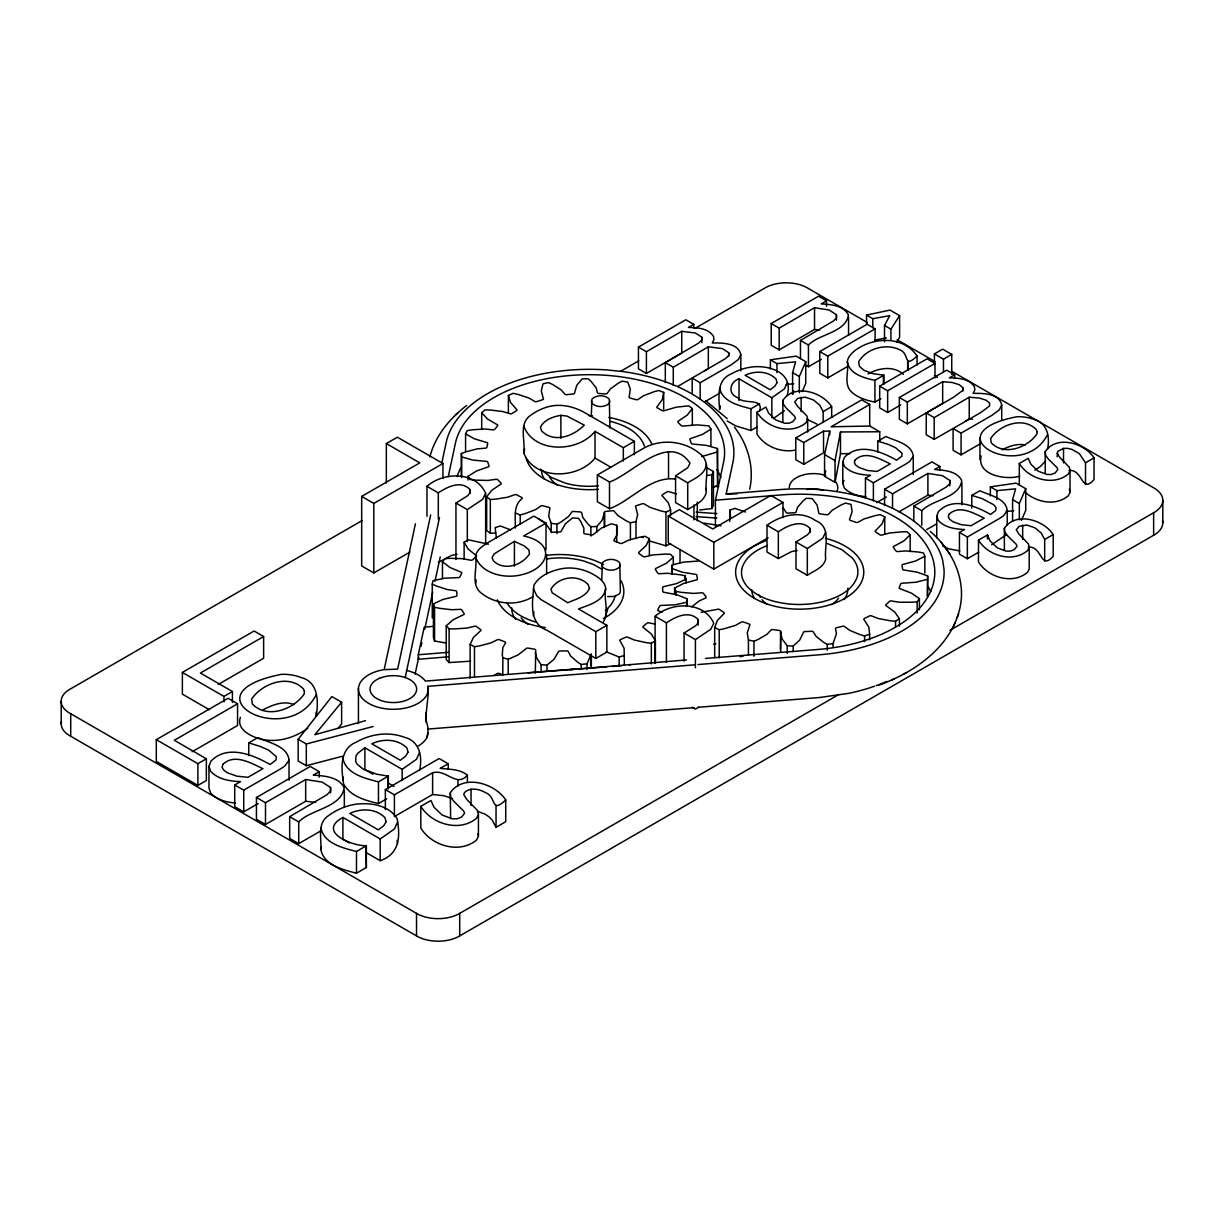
<?xml version="1.0" encoding="UTF-8"?>
<svg xmlns="http://www.w3.org/2000/svg" width="1224" height="1224" viewBox="0 0 1224 1224"><rect width="100%" height="100%" fill="white"/><g stroke="black" fill="none" stroke-linecap="round" stroke-linejoin="round"><path stroke-width="1.5" d="M573.765 669.1L570.032 669.635L686.48 659.935M681.753 331.306L681.753 353.032L646.41 373.442L638.438 368.852L638.438 347.111L646.41 351.716L681.753 331.306L695.37 333.02L701.857 337.227L701.765 340.073L698.476 343.194L665.321 362.625L665.321 382.546M665.321 362.625L673.277 367.231L708.329 346.805L722.359 348.58L728.724 352.742L728.632 355.587L725.358 358.709L678.203 386.126M942.664 381.704L942.664 403.43L907.321 423.841L899.349 419.251L899.349 397.509L907.321 402.115L942.664 381.704L952.287 382.515L959.325 384.719L962.768 387.625L962.676 390.471L953.603 397.219L926.231 413.024L926.231 434.765L934.187 439.355L980.485 412.733L989.543 405.986L989.635 403.14L986.207 400.233L979.414 398.06L969.24 397.203L934.187 417.629L926.231 413.024M624.362 664.785L624.118 648.276L620.14 640.994A1.836 1.056 0 0 1 620.583 639.525L625.586 637.276A1.836 1.056 0 0 1 628.157 637.383L634.414 640.06L646.18 642.631L651.336 643.258L655.391 640.749L651.336 634.017L643.656 627.805A1.836 1.056 0 0 1 643.288 626.321L646.853 623.291A1.836 1.056 0 0 1 649.363 622.939L655.452 624.194M535.316 673.277L535.699 650.434A1.836 1.056 0 0 0 534.337 649.164L528.232 648.139A1.836 1.056 0 0 0 525.907 648.797L518.058 654.947L508.205 659.246L502.819 657.793L502.268 654.764L502.865 647.511L505.344 643.258A1.836 1.056 0 0 0 504.732 641.804L499.469 639.754A1.836 1.056 0 0 0 496.913 639.968L490.992 642.875L479.563 645.905L474.484 646.731L470.138 644.39L473.382 637.505L480.313 631.018A1.836 1.056 0 0 0 480.512 629.519L476.61 626.627A1.836 1.056 0 0 0 474.055 626.382L466.864 628.096L454.379 628.922L449.101 628.815L446.224 625.816L453.002 619.849L463.07 614.907A1.836 1.056 0 0 0 464.049 613.53L461.876 610.087A1.836 1.056 0 0 0 459.597 609.384L451.84 609.736L439.508 608.297L434.566 607.257L433.434 603.876L443.057 599.423L455.282 596.516A1.836 1.056 0 0 0 456.95 595.369L456.736 591.712A1.836 1.056 0 0 0 454.93 590.641L447.372 589.586L436.417 586.021L432.271 584.139L432.99 580.742L444.542 578.218L457.73 577.621A1.836 1.056 0 0 0 459.918 576.841L461.678 573.322A1.836 1.056 0 0 0 460.545 571.975L449.912 567.446L442.461 561.755L444.97 558.649L450.218 558.328L462.779 558.679L470.154 560.102A1.836 1.056 0 0 0 472.663 559.75L476.213 556.706A1.836 1.056 0 0 0 475.845 555.237L468.18 549.025L464.126 542.293L468.18 539.784L488.468 544.175M676.382 493.899L669.482 491.818A1.836 1.056 0 0 0 666.912 491.941L662.582 494.618A1.836 1.056 0 0 0 662.536 496.118L668.442 502.942L670.614 509.964L665.933 512.076L661.006 510.974L650.082 507.379L644.635 504.181A1.836 1.056 0 0 0 642.126 503.829L636.557 505.604A1.836 1.056 0 0 0 635.73 507.027L637.689 514.57L635.99 521.638L630.406 522.801L626.306 520.889L617.845 515.518L614.387 511.494A1.836 1.056 0 0 0 612.168 510.714L605.941 511.418A1.836 1.056 0 0 0 604.396 512.611L602.208 520.139L596.822 526.549L596.822 532.18M515.319 528.018C515.641 518.548 512.978 505.665 521.745 498.887A1.836 1.056 0 0 0 521.531 497.388L516.895 494.894A1.836 1.056 0 0 0 514.294 494.863L507.669 497.219L495.552 499.163L490.319 499.53L486.662 496.822L491.727 490.319L500.341 484.536A1.836 1.056 0 0 0 500.937 483.082L497.862 479.869A1.836 1.056 0 0 0 495.414 479.395L487.841 480.435L475.279 480.129L470.108 479.548L468.073 476.32L476.381 471.041L487.657 467.063A1.836 1.056 0 0 0 489.003 465.793L487.795 462.198A1.836 1.056 0 0 0 485.729 461.295L472.693 460.04L461.586 456.934L461.387 453.492L465.808 451.84L477.268 448.856L484.964 448.198A1.836 1.056 0 0 0 486.923 447.219L487.703 443.578A1.836 1.056 0 0 0 486.203 442.369L474.484 438.835L465.579 433.893L467.216 430.603L472.311 429.808L484.811 429.012L492.492 429.762A1.836 1.056 0 0 0 494.878 429.18L497.556 425.86A1.836 1.056 0 0 0 496.791 424.437L487.534 418.991L481.705 412.718L485.041 409.872L490.304 410.025L502.62 411.493L509.505 413.574A1.836 1.056 0 0 0 512.091 413.452L516.421 410.774A1.836 1.056 0 0 0 516.467 409.29L510.561 402.451L508.388 395.444L513.07 393.332L517.997 394.419L528.921 398.014L534.368 401.227A1.836 1.056 0 0 0 536.877 401.564L542.431 399.789A1.836 1.056 0 0 0 543.272 398.381L541.314 390.823L543.012 383.77L548.597 382.592L552.697 384.52L561.158 389.875L564.616 393.899A1.836 1.056 0 0 0 566.834 394.679L573.062 393.99A1.836 1.056 0 0 0 574.607 392.782L576.795 385.254L582.18 378.843L588.117 378.736L590.993 381.276L596.164 387.901L597.312 392.338A1.836 1.056 0 0 0 598.995 393.47L605.299 393.929A1.836 1.056 0 0 0 607.41 393.057L610.394 388.911L618.197 383.234L622.067 381.154L627.774 382.102L630.299 389.079L629.228 396.683A1.836 1.056 0 0 0 630.222 398.06L635.975 399.621A1.836 1.056 0 0 0 638.454 399.177L643.503 395.765L653.983 391.741L658.757 390.471L663.683 392.384L663.683 409.26M663.683 392.384L662.352 399.468L657.257 406.521A1.836 1.056 0 0 0 657.472 408.005L662.107 410.514A1.836 1.056 0 0 0 664.693 410.53L676.535 407.118L688.684 405.863L692.34 408.571L692.34 425.447M418.241 746.013A34.945 20.181 0 0 0 427.161 736.94L428.247 728.816L425.692 718.06L428.247 693.962L427.91 686.327L694.161 664.861M671.747 574.025L672.19 564.983L683.512 562.137L696.624 561.173A1.836 1.056 0 0 0 698.751 560.332M927.226 596.241L927.67 575.953L917.204 572.159L904.475 570.109A1.836 1.056 0 0 1 902.593 569.083L902.057 565.427A1.836 1.056 0 0 1 903.633 564.249L915.598 560.99L924.839 556.262L923.431 552.942L918.398 552.024L905.959 550.938L898.248 551.504A1.836 1.056 0 0 1 895.891 550.877L893.444 547.495A1.836 1.056 0 0 1 894.3 546.088L903.939 540.87L910.197 534.72L907.076 531.797L901.797 531.843L889.389 533.021L882.351 534.949A1.836 1.056 0 0 1 879.796 534.766L875.65 531.981A1.836 1.056 0 0 1 875.711 530.497L882.091 523.811L884.738 516.849L880.209 514.631L875.206 515.61L864.052 518.945L858.376 522.021A1.836 1.056 0 0 1 855.851 522.311L850.42 520.399A1.836 1.056 0 0 1 849.686 518.976L852.164 511.479L850.971 504.38L845.463 503.079L841.24 504.9L832.412 510.071L828.663 514.004A1.836 1.056 0 0 1 826.399 514.738L820.218 513.896A1.836 1.056 0 0 1 818.764 512.657L817.112 505.084L812.17 498.551L806.249 498.306L803.189 500.784L797.558 507.272L796.12 511.693A1.836 1.056 0 0 1 794.345 512.779L788.026 513.086A1.836 1.056 0 0 1 785.976 512.183L783.284 507.96M749.7 489.172C754.489 467.446 747.986 444.48 734.415 427.161M430.664 514.922L397.632 669.115L384.03 669.666A34.945 20.181 0 0 0 368.837 703.494A34.945 20.181 0 0 0 427.161 694.176L428.247 689.831M605.696 588.713C603.784 601.336 588.56 604.962 578.524 608.971L606.844 625.326L606.844 652.086L595.813 658.451L546.929 630.238C528.079 623.108 532.639 601.045 533.909 585.225C539.646 575.142 551.749 570.614 562.596 568.533C575.51 566.513 588.821 570.445 599.194 578.218C602.438 580.895 605.513 584.292 605.696 588.713C603.524 599.5 609.521 612.398 603.218 622.236M533.343 615.534L533.909 611.985M607.793 608.909L605.176 617.447M706.386 464.156C705.667 474.009 694.987 478.247 687.704 482.807L675.572 475.815L675.572 502.574L687.704 509.582C694.987 505.007 705.667 500.769 706.386 490.916C704.489 478.661 711.848 461.524 699.21 453.125C682.808 440.074 659.002 438.422 641.208 449.652L597.358 474.973L597.358 501.733L609.491 508.74C631.508 500.601 650.296 475.922 675.51 479.058M427.895 692.111L427.91 686.327M823.538 431.123L823.538 452.849L803.755 464.279L795.784 459.688L795.784 437.963L803.755 442.553L823.538 431.123L829.734 431.169L824.563 454.578L824.563 476.304L835.028 482.348L835.028 460.622L840.49 431.965L879.75 431.766L879.75 440.824M835.028 482.348L840.49 453.691L840.49 431.965M533.113 596.578C517.385 606.308 496.271 604.763 481.751 593.456C469.939 585.103 477.834 568.502 475.539 556.782C476.136 549.744 483.021 545.827 488.345 542.385L533.863 516.1L545.996 523.107L545.996 549.867M475.539 583.542L476.258 580.069M384.26 669.222L415.426 523.75M441.818 462.901L446.194 442.461A144.401 83.37 0 0 1 607.226 369.954L622.113 371.484A144.401 83.37 0 0 1 732.809 462.932L726.169 493.93L737.123 493.838M405.205 677.545L439.493 517.538M448.259 476.672L455.435 443.119A135.084 77.984 0 0 1 606.079 375.294A135.084 77.984 0 0 1 723.568 462.274L715.428 500.218L715.428 526.244M448.305 656.844L418.287 659.262L418.287 654.764L424.208 627.116L433.678 626.351M415.104 674.149L418.746 657.135M421.056 646.364L421.852 642.677M424.713 629.274L432.684 592.11M434.994 581.278L440.227 556.905M686.511 606.048L687.245 598.903L677.117 594.818L664.586 592.401A1.836 1.056 0 0 1 662.781 591.33L662.567 587.673A1.836 1.056 0 0 1 664.234 586.526L676.459 583.619L686.083 579.166L684.95 575.785L680.009 574.745L667.677 573.306L659.92 573.658A1.836 1.056 0 0 1 657.64 572.954L655.467 569.512A1.836 1.056 0 0 1 656.447 568.135L666.514 563.193L673.292 557.226L670.415 554.227L665.137 554.105L652.652 554.946L645.461 556.66A1.836 1.056 0 0 1 642.906 556.4L639.005 553.523A1.836 1.056 0 0 1 639.203 552.024L646.134 545.522L649.378 538.652L645.033 536.311L639.953 537.137L628.524 540.167L622.603 543.073A1.836 1.056 0 0 1 620.048 543.288L614.785 541.237A1.836 1.056 0 0 1 614.173 539.784L616.651 535.531L617.233 528.278L616.682 525.249L611.312 523.796L601.458 528.095L593.594 534.23A1.836 1.056 0 0 1 591.284 534.888L585.179 533.878A1.836 1.056 0 0 1 583.817 532.608L583.894 528.125L580.574 521.118L578.432 518.333L572.526 517.92L565.473 523.765L561.281 531.002A1.836 1.056 0 0 1 559.429 532.042L553.08 532.165A1.836 1.056 0 0 1 551.106 531.201L546.072 524.147L538.346 518.578M878.847 685.18C915.644 671.961 953.771 645.216 960.687 604.044C965.124 576.504 951.002 549.01 930.316 531.491M545.996 523.107L523.673 535.99C556.568 542.798 549.653 568.38 521.623 574.729C505.451 579.013 481.43 574.178 475.539 556.782M397.571 822.023L394.465 828.939L380.19 838.96L342.904 817.433C316.526 831.769 352.084 846.075 366.358 845.769L366.358 867.51L356.49 873.202C343.026 869.713 323.87 865.322 320.841 849.487C321.683 838.165 316.848 823.064 328.491 815.658C336.279 809.906 345.367 805.989 354.914 804.352C369.679 802.286 388.819 804.765 397.112 818.672C400.554 836.665 399.422 854.168 380.19 860.686L365.594 852.271M320.841 849.487L321.438 846.748M386.692 798.828L378.461 803.571C365.563 800.435 350.416 796.441 343.562 783.941C341.297 769.039 339.186 748.95 356.306 742.142C370.597 733.91 388.498 731.401 404.134 737.169C419.603 740.841 422.708 756.692 419.557 770.508M342.827 779.856L343.424 777.118M720.401 406.001L719.605 409.612C718.717 396.668 716.56 379.624 731.478 373.81C738.944 369.556 747.359 367.047 755.958 366.68C773.063 366.144 793.412 374.36 787.139 395.52M427.161 736.94L428.247 732.763M824.563 476.304L825.756 470.903M591.299 653.83L587 663.806L587 669.421M880.898 398.626L874.931 402.069C865.781 400.248 856.142 397.372 849.777 390.104C844.116 381.873 849.028 370.887 847.345 361.707C847.788 357.209 851.032 353.812 854.337 351.043C872.238 336.875 903.373 335.33 917.067 356.016L917.067 365.058M780.453 649.439L780.667 631.691A1.836 1.056 0 0 0 779.198 630.467L773.017 629.626A1.836 1.056 0 0 0 770.753 630.345L767.02 634.292L758.176 639.448L753.953 641.269L748.445 639.968L747.252 632.885L749.731 625.388A1.836 1.056 0 0 0 748.996 623.949L743.58 622.052A1.836 1.056 0 0 0 741.04 622.327L735.364 625.418L724.21 628.754L719.207 629.733L714.678 627.514L717.341 620.553L723.705 613.867A1.836 1.056 0 0 0 723.767 612.367L719.636 609.598A1.836 1.056 0 0 0 717.065 609.414L701.138 612.291M419.557 752.393L416.451 759.308L402.161 769.33L364.89 747.803L357.775 753.28L355.939 756.034L355.664 761.573L357.148 764.22L363.344 769.223L376.778 774.195L388.345 776.154L388.345 788.822M787.139 382.852L784.4 388.926L771.824 397.754L739.021 378.813C729.672 381.796 727.469 394.021 737.674 397.647C743.794 405.129 763.791 397.157 759.66 410.989M634.369 441.313L623.337 447.693L595.017 431.338L595.017 458.097C577.866 479.655 534.001 480.252 523.704 452.758C525.693 440.655 518.226 423.718 530.604 415.334C535.745 411.539 541.513 408.694 547.633 406.888C560.454 403.262 574.209 406.46 585.485 413.1L634.369 441.313L634.369 454.701M523.704 452.758L524.637 449.101M426.977 516.39L426.977 486.326C443.471 471.699 475.968 471.209 485.653 493.318L482.654 499.316L467.308 509.612L455.955 503.064L455.955 559.429M825.68 532.241L822.681 538.239L807.32 548.536L795.982 541.987L795.982 568.747L807.32 575.295C813.853 570.782 823.859 567.615 825.68 559.001C824.089 546.042 831.922 527.07 815.658 520.644C800.312 509.873 781.065 515.136 767.004 525.249L767.004 552.024L778.342 558.557L791.454 551.657L797.023 550.402M793.611 390.777L792.601 394.373L792.601 372.647L795.615 361.845L776.965 363.605L770.386 359.81L770.386 368.868M1012.585 521.378L1012.585 499.652L1015.599 488.85L996.948 490.625L990.369 486.831L990.369 495.873M316.312 694.482C287.992 750.97 182.131 693.87 281.382 674.347A30.325 17.503 0 0 1 300.691 677.423C318.684 681.768 318.454 701.367 316.312 716.208L316.022 712.292M429.884 456.919C435.163 435.897 449.728 418.424 466.665 405.496M456.919 476.549L460.484 468.18M1047.56 434.459C1022.637 484.153 929.49 433.923 1016.823 416.741A26.683 15.407 0 0 1 1033.821 419.434C1047.346 422.8 1050.131 436.861 1047.56 448.948M240.409 717.356C236.033 729.642 251.578 736.802 261.171 739.235C277.435 742.907 294.617 737.888 307.851 728.188M1019.791 476.167C1006.036 480.374 976.339 475.218 981.158 456.001M319.296 777.102L319.296 771.671L313.329 775.113C324.146 775.924 338.512 776.659 344.158 787.675C341.557 807.672 310.636 809.294 298.733 821.916L289.675 816.683L289.675 838.409L298.733 843.642L320.963 830.805M826.537 306.23L826.537 300.798L821.273 303.843C830.79 304.547 843.443 305.204 848.4 314.905C846.121 332.484 818.902 333.907 808.437 345.03L800.465 340.425L800.465 358.525M939.894 470.108L939.894 466.482L934.631 469.526C944.163 470.23 956.801 470.888 961.758 480.588C959.478 498.168 932.26 499.606 921.794 510.714L913.823 506.109L913.823 520.598M591.269 416.42L591.988 399.085C596.486 394.694 604.886 394.618 609.307 399.177L609.904 428.048L609.307 425.937M601.718 580.023L602.438 562.688C606.951 558.297 615.335 558.221 619.772 562.78L620.369 591.651L619.573 593.716L614.815 596.471L607.609 596.562M1057.092 456.797L1057.72 451.411L1063.518 448.397L1067.619 448.367L1071.887 449.392L1079.384 453.645L1085.52 462.81L1094.026 457.883C1084.433 442.996 1056.511 434.734 1045.219 451.61L1045.219 473.336M609.904 401.288L609.108 403.354C604.625 407.714 596.317 407.623 591.896 403.186L591.269 401.12M620.369 564.891L619.573 566.957C615.091 571.317 606.767 571.21 602.346 566.788L601.718 564.723M235.207 802.99C226.287 802.271 216.969 799.853 210.681 793.091L208.952 788.026L208.952 766.301L210.956 761.144C227.312 744.131 252.955 754.795 270.122 764.51L276.027 759.997L276.333 756.707L268.775 750.22L260.467 746.518L248.732 742.876L248.732 755.56M865.888 496.653C858.039 496.041 849.839 493.899 844.315 487.948L842.785 483.495L842.785 461.769L844.545 457.225C858.942 442.262 881.51 451.641 896.611 460.193L901.813 456.231L902.088 453.324L895.433 447.617L888.119 444.358L877.792 441.16L877.792 452.023M842.785 483.495L843.963 480.466M936.758 537.749L936.758 516.023L938.517 511.479C952.915 496.516 975.482 505.894 990.583 514.447L995.785 510.484L996.061 507.577L993.613 504.671L982.092 498.612L971.764 495.414L971.764 508.082M953.343 626.841L954.812 623.23M957.122 617.432L958.621 613.729M799.333 392.827L799.333 376.533L805.744 361.677L796.12 356.123L770.386 359.81M802.179 391.665L805.744 383.403L805.744 361.677M1019.332 519.833L1019.332 503.538L1025.727 488.682L1016.104 483.128L990.369 486.831M1021.459 520.322L1025.727 510.408L1025.727 488.682M248.732 742.876L257.943 737.567C268.637 742.708 287.778 746.013 289.032 760.242L284.84 766.01L280.526 768.917L243.729 790.153L234.717 784.951L234.717 806.677L243.729 811.879L258.126 803.571M877.792 441.16L885.901 436.494C895.31 441.007 912.14 443.914 913.257 456.43L909.57 461.509L905.775 464.064L873.385 482.761L865.46 478.186L865.46 498.107M971.764 495.414L979.858 490.748C989.283 495.261 1006.113 498.168 1007.23 510.683L1003.542 515.763L999.748 518.318L967.358 537.015L959.432 532.44L959.432 554.166L967.358 558.741L978.695 552.208M699.684 509.995L711.787 508.557L711.787 474.79L713.424 471.5L705.85 467.231M711.787 508.557L713.424 505.252L713.424 471.5M505.726 799.976C490.273 814.404 497.112 796.686 485.148 792.448C478.951 788.944 470.077 787.078 464.462 792.632L463.743 794.621L466.895 799.593L477.666 810.655L478.431 814.541L476.595 818.198C459.734 832.519 431.797 824.226 420.811 806.341L430.97 800.481L434 807.243L442.139 815.046L452.207 818.81L456.996 818.841L461.509 817.112L464.615 813.287L463.682 811.007L453.706 801.2L450.646 796.824L450.264 792.846C463.085 773.675 494.802 783.054 505.726 799.976L505.726 821.702L496.041 827.302L492.155 820.049L489.08 816.898L485.148 814.174L477.329 811.283M478.431 814.541L478.431 836.267L476.595 839.939C459.734 854.245 431.797 845.952 420.811 828.082L420.811 806.341M831.677 406.659L823.155 411.57L819.743 405.205L813.577 400.019L805.27 397.142L797.558 398.458L794.743 401.946L797.513 406.307L806.983 416.053L807.672 419.465L806.05 422.693C791.209 435.285 766.622 427.987 756.952 412.258L765.903 407.102L768.565 413.039L775.725 419.924L784.584 423.229L788.807 423.259L792.769 421.729L795.508 418.363L794.682 416.359L785.9 407.73L783.222 403.874L782.87 400.386C794.162 383.51 822.084 391.757 831.677 406.659L831.677 417.522M1053.191 534.551L1044.669 539.463L1041.257 533.083L1035.091 527.911L1026.783 525.019L1019.072 526.351L1016.257 529.839L1019.026 534.199L1028.497 543.946L1029.185 547.357L1027.563 550.586C1012.722 563.178 988.135 555.88 978.466 540.151L987.416 534.98L990.078 540.932L997.239 547.801L1006.097 551.106L1010.32 551.152L1014.283 549.622L1017.022 546.256L1016.195 544.252L1007.413 535.622L1004.736 531.767L1004.384 528.263C1015.675 511.403 1043.582 519.649 1053.191 534.551L1053.191 556.277C1040.186 570.889 1042.511 545.72 1028.206 547.097M1057.092 453.171L1059.862 457.547L1069.332 467.277L1070.021 470.704L1068.399 473.933C1053.558 486.525 1028.971 479.227 1019.301 463.498L1028.252 458.327L1030.914 464.279L1038.09 471.148L1046.948 474.453L1051.156 474.499L1055.119 472.969L1057.857 469.603L1057.031 467.599L1048.249 458.969L1045.571 455.114L1045.219 451.61M1070.021 470.704L1070.021 492.431L1068.399 495.659C1055.838 506.583 1035.963 502.36 1024.549 491.742M693.748 328.001L693.748 324.375L688.5 327.42C697.252 327.711 708.451 328.047 713.577 336.508L713.898 339.614L712.23 342.98C721.915 342.858 738.332 342.781 740.811 354.685L738.363 359.489L731.309 364.767L700.159 382.745L692.187 378.139L692.187 392.629M954.659 378.4L954.659 374.789L949.411 377.818C958.163 378.109 969.362 378.445 974.488 386.906L974.809 390.012L973.141 393.378C982.826 393.256 999.243 393.179 1001.722 405.083L999.274 409.887L992.22 415.166L961.069 433.143L953.098 428.553L953.098 450.279L961.069 454.869L980.745 443.516M884.508 341.771L884.508 325.477L889.771 315.639L872.773 318.699L866.546 315.088L866.546 324.146M833.039 647.358L833.039 643.61L836.497 633.527L835.502 629.059A1.836 1.056 0 0 1 836.604 627.713L842.449 626.29A1.836 1.056 0 0 1 844.897 626.795L849.701 630.314L859.891 634.583L864.588 635.975L869.637 634.17L868.795 627.055L864.205 619.895A1.836 1.056 0 0 1 864.511 618.411L869.331 616.024A1.836 1.056 0 0 1 871.916 616.054L878.373 618.548L890.353 620.782L895.555 621.272L899.395 618.656L894.775 612.046L886.589 606.048A1.836 1.056 0 0 1 886.1 604.579L889.389 601.458A1.836 1.056 0 0 1 891.868 601.03L899.349 602.254L911.926 602.239L917.143 601.764L919.392 598.597L911.467 593.135L900.466 588.897A1.836 1.056 0 0 1 899.212 587.596L900.665 584.016A1.836 1.056 0 0 1 902.792 583.175L915.919 582.226L927.226 579.365M890.919 340.027L890.919 329.164L899.609 315.639L889.986 310.085L866.546 315.088M896.702 341.878L899.609 337.365L899.609 315.639M692.34 408.571L687.276 415.074L678.662 420.872A1.836 1.056 0 0 0 678.065 422.326L681.141 425.524A1.836 1.056 0 0 0 683.589 426.013L696.67 424.881L708.895 425.86L710.93 429.089L710.93 445.964M1045.648 460.897L1040.125 466.711L1034.861 470.169M342.445 756.264L306.306 765.704L298.166 761.007L298.166 739.265L331.842 696.594L341.618 702.224L341.618 723.965L338.13 728.203M341.618 702.224L314.843 734.706L365.517 720.676M1006.021 534.964L991.654 544.726M595.017 431.338C577.866 452.88 534.001 453.492 523.704 425.998M784.4 410.652L773.277 418.639M691.637 606.92L698.996 601.045L705.116 598.261A1.836 1.056 0 0 0 705.973 596.853L703.525 593.472A1.836 1.056 0 0 0 701.184 592.844L693.457 593.411L681.034 592.324L675.985 591.422L674.577 588.086L683.818 583.358L695.783 580.115A1.836 1.056 0 0 0 697.359 578.921L696.823 575.28A1.836 1.056 0 0 0 694.941 574.255L682.212 572.189L671.747 568.41M605.344 610.669L610.317 605.605A60.496 34.93 0 0 0 615.244 595.476M454.685 415.716L457.638 413.207M780.453 632.563L782.32 639.265L787.246 645.798L793.183 646.058L799.731 640.014L803.311 632.67A1.836 1.056 0 0 1 805.071 631.569L811.39 631.278A1.836 1.056 0 0 1 813.455 632.181L816.133 636.388L823.553 642.263L827.271 644.421L833.039 643.61M740.138 656.798L743.58 655.804M535.316 652.652L536.709 658.038L541.084 664.708L546.975 665.122L554.044 659.277L558.236 652.04A1.836 1.056 0 0 1 560.087 651L566.437 650.877A1.836 1.056 0 0 1 568.41 651.841L570.736 656.125L577.636 662.184L581.171 664.448L587 663.806M710.93 429.089L702.622 434.352L691.331 438.33A1.836 1.056 0 0 0 689.999 439.615L691.208 443.21A1.836 1.056 0 0 0 693.274 444.098L706.309 445.368L717.417 448.474L717.616 485.653L713.194 487.305M972.636 419.205L969.24 418.929L965.354 421.377M704.443 370.979L708.329 368.531L708.329 346.805M386.34 483.021L386.34 443.562L397.372 437.197L442.95 463.513L442.95 478.538M410.025 552.039L373.81 572.939L361.677 565.932L361.677 496.424L419.786 462.871L386.34 443.562M638.438 347.111L685.792 319.785L693.748 324.375M361.677 496.424L373.81 503.416L442.95 463.513M362.197 520.506L70.717 688.791A29.238 16.876 0 0 0 70.717 713.73L70.717 736.251L416.527 935.916A30.08 17.366 0 0 0 459.704 935.916L1153.635 535.271A29.988 17.32 0 0 0 1162.525 520.506M620.553 371.346L638.775 360.835M695.079 328.323L764.648 288.16A29.804 17.197 0 0 1 807.809 288.16L867.388 322.555M426.977 486.326L438.314 492.874C447.219 486.861 461.035 479.992 470.016 489.554L470.368 492.431L467.553 495.797L455.955 503.064M819.682 330.052L814.541 329.455L779.183 349.865L771.212 345.26L771.212 323.534L818.565 296.208L826.537 300.798M209.564 709.843L182.376 694.146L182.376 672.42L254.102 631.018L263.634 636.526L263.634 658.252L218.224 684.461M771.212 323.534L779.183 328.139L814.541 307.729L829.138 310.009L836.436 314.767L836.497 317.858L833.192 321.162L800.465 340.425M263.634 636.526L200.399 673.032L232.422 691.529L232.422 702.392M705.07 401.64L719.834 393.118M438.314 562.397L451.427 555.482L456.996 554.227M847.345 366.603L827.761 377.91L819.789 373.305L819.789 351.579L867.143 324.253L875.099 328.843L875.099 341.527M182.376 672.42L223.946 696.425L232.422 691.529M237.563 703.785L174.328 740.291L206.351 758.788L206.351 780.514L197.875 785.41L156.305 761.42L156.305 739.678L228.031 698.277L237.563 703.785L237.563 725.511L192.153 751.72M805.239 364.905L808.437 366.756L821.365 359.29M597.358 474.973L609.491 481.965C631.125 475.004 668.564 431.506 690.061 463.238L687.75 467.721L675.572 475.815M819.789 351.579L827.761 356.184L875.099 328.843M514.417 541.345L494.129 553.921L492.063 557.731L493.502 560.898C504.043 571.379 522.311 565.259 529.472 553.86L528.89 549.851L524.346 545.996L514.417 541.345L514.417 566.192M719.605 387.886C722.282 401.824 739.128 405.695 750.97 408.755L759.66 403.736M727.087 420.949L735.915 425.998L750.97 430.496L756.769 427.145M156.305 739.678L197.875 763.684L206.351 758.788M847.345 361.707C849.288 374.253 864.312 378.017 874.931 380.343L883.881 375.171L883.881 384.229M883.881 375.171L873.033 373.702L864.006 370.352L859.432 366.358L858.621 361.83C866.332 348.519 885.855 342.965 899.686 349.743C910.09 353.767 903.021 369.204 917.067 356.016M934.402 364.798L934.402 353.935L942.664 349.161L951.736 354.394L951.736 374.315M900.711 404.945L887.645 412.488L879.689 407.883L879.689 386.157L927.027 358.831L934.998 363.421L934.998 377.91M795.784 437.963L861.727 399.881L869.698 404.471L869.698 426.212M768.152 537.749L713.837 569.114L668.258 542.798L668.258 516.038L679.289 509.658L712.735 528.967L770.845 495.429L782.977 502.437L782.977 517.721M879.689 386.157L887.645 390.762L934.998 363.421M934.402 353.935L943.475 359.168L951.736 354.394M869.698 404.471L831.081 426.778L869.836 426.044L879.75 431.766M899.349 397.509L946.703 370.183L954.659 374.789M234.717 784.951L240.455 781.646C229.882 781.111 218.255 779.55 210.681 771.365L208.952 766.301M315.7 802.409L305.663 801.261L265.501 824.456L256.443 819.223L256.443 797.497L310.253 766.438L319.296 771.671M668.258 516.038L713.837 542.339L782.977 502.437M256.443 797.497L265.501 802.73L305.663 779.535L322.264 782.121L330.557 787.522L330.618 791.041L326.869 794.804L289.675 816.683M533.343 588.775L536.953 595.996L541.146 599.699L595.813 631.691L606.844 625.326M865.46 478.186L870.509 475.279C861.206 474.805 850.971 473.428 844.315 466.222L842.785 461.769M767.004 525.249L778.342 531.797C787.246 525.784 801.062 518.915 810.043 528.477L810.395 531.354L807.58 534.72L795.982 541.987M655.085 663.27L655.085 616.299C671.593 601.673 704.075 601.183 713.76 623.276L710.762 629.289L695.416 639.586L684.078 633.038L684.078 661.22M884.585 505.527L884.585 489.218L931.923 461.892L939.894 466.482M342.827 758.13C345.857 773.966 365.012 778.372 378.461 781.845L388.345 776.154M655.085 616.299L666.422 622.848C675.327 616.835 689.143 609.965 698.124 619.528L698.476 622.404L695.66 625.77L684.078 633.038M876.629 502.62L886.344 497.021M884.585 489.218L892.541 493.823L927.899 473.413L942.495 475.692L949.793 480.451L949.855 483.541L946.55 486.846L913.823 506.109M385.346 809.523L385.346 789.602L439.156 758.543L448.214 763.776L448.214 769.207M385.346 789.602L394.403 794.835L432.608 772.788C445.934 768.596 456.628 787.95 467.384 775.174C459.826 768.917 449.392 769.376 440.212 768.381L448.214 763.776M898.982 511.846L927.899 495.139L933.055 495.735M451.671 798.385L444.159 795.738L432.608 794.514L394.403 816.561L394.403 794.835M320.841 827.761C323.87 843.596 343.026 847.987 356.49 851.476L366.358 845.769M926.644 529.64L936.345 524.04M959.432 532.44L964.481 529.533C955.164 529.059 944.943 527.682 938.288 520.475L936.758 516.023M698.674 707.212L695.416 709.094L692.172 707.227M1069.042 470.444C1083.362 469.067 1081.022 494.236 1094.026 479.609L1094.026 457.883M70.717 713.73L416.527 913.379A30.08 17.366 0 0 0 459.704 913.379L838.96 694.421M949.916 630.345L1153.635 512.749A29.988 17.32 0 0 0 1153.635 487.81L951.767 371.27M515.319 513.009L520.231 514.937L525.019 513.652L535.5 509.628L540.549 506.216A1.836 1.056 0 0 1 543.028 505.787L548.78 507.333A1.836 1.056 0 0 1 549.775 508.71L548.704 516.314L551.228 523.291L556.935 524.239L560.806 522.174L568.609 516.482L571.593 512.336A1.836 1.056 0 0 1 573.704 511.479L580.008 511.923A1.836 1.056 0 0 1 581.691 513.055L582.838 517.492L588.01 524.117L590.886 526.672L596.822 526.549M494.205 675.311L496.913 673.72A1.836 1.056 0 0 1 499.469 673.506L502.972 674.868M891.684 680.009L894.361 678.662M903.511 674.072L906.525 672.573M263.16 709.752C272.355 704.978 283.754 700.281 293.99 704.626M1002.257 449.805C1009.219 446.087 1017.312 443.363 1025.253 444.97M868.076 373.917C878.648 367.873 893.642 365.471 903.373 374.345M650.082 541.13L665.933 545.827L670.614 543.716M767.509 545.522C757.197 549.408 746.441 555.864 742.463 566.727A53.841 31.074 0 0 0 747.237 586.48C757.962 598.001 774.073 602.361 789.235 604.013A60.496 34.93 0 0 0 824.884 601.137C837.675 597.465 851.904 590.901 856.953 577.636A53.841 31.074 0 0 0 852.179 557.869L841.837 549.622L827.363 543.578M717.616 451.901L701.735 456.552M729.779 521.439L729.779 510.194L734.828 508.388L745.477 511.999M606.125 651.719L619.16 657.058L624.362 655.406M713.714 644.298L715.826 643.671M298.166 739.265L306.306 743.978L373.167 726.505M686.511 602.3L674.975 604.824L661.786 605.406A1.836 1.056 0 0 0 659.598 606.201L657.839 609.72A1.836 1.056 0 0 0 658.971 611.067L662.444 612.046M560.883 415.349C553.141 416.588 544.236 419.725 540.488 427.13L541.482 430.741C553.875 443.639 573.444 436.234 584.246 425.126L567.018 416.099L560.883 415.349L560.883 438.284M874.471 340.119L886.375 337.977M470.628 661.174L449.101 662.567L446.224 659.568L446.224 625.816M706.676 475.585L711.787 474.79M546.562 558.986L549.408 558.557A53.841 31.074 0 0 1 583.71 561.005L593.686 564.601L602.193 569.374M795.019 450.172C780.713 452.834 764.663 446.546 756.952 433.984L756.952 412.258M528.018 672.817L606.507 666.866M786.282 384.458L793.749 383.755M1006.266 511.464L1013.732 510.76M726.169 493.93L779.749 489.615A144.401 83.37 0 0 1 942.725 560.653L944.025 569.344A144.401 83.37 0 0 1 819.682 654.748L697.971 664.556M715.428 500.218L781.034 494.94A135.084 77.984 0 0 1 933.499 561.388A135.084 77.984 0 0 1 818.382 649.424L705.422 658.436M418.287 654.764L448.305 652.331M570.047 669.406L425.371 681.095L424.361 679.81A34.945 20.181 0 0 0 408.969 671.058L406.72 670.507M427.91 729.076L694.161 707.61M697.971 707.304L819.682 697.496L848.982 693.304A144.401 83.37 0 0 0 874.517 686.236M612.092 666.453L621.394 665.749M486.662 496.822L486.662 530.573L490.319 533.282L495.552 532.914M840.49 453.691L849.839 453.645M714.847 486.356L718.61 486.617M696.181 512.122L716.927 513.606M696.181 516.62L716.927 518.104M703.861 523.076L721.043 525.8M959.861 550.907L948.86 548.903L942.74 546.042M446.377 643.074L434.566 641.009L433.434 637.628L433.434 603.876M806.692 419.205L817.035 424.147M535.806 622.037C524.576 618.747 512.902 613.071 506.812 602.575M510.683 529.885L500.356 525.968L495.154 527.636L496.409 537.887M884.508 325.477L890.919 329.164M897.161 339.752L935.228 361.723M934.402 375.661L937.431 377.405M792.601 372.647L799.333 376.533M1012.585 499.652L1019.332 503.538M824.563 454.578L835.028 460.622M595.017 458.097L610.745 467.186M372.983 774.211L364.89 769.544L364.89 747.803M387.58 782.641L394.052 786.389M349.391 842.908L342.904 839.159L342.904 817.433M366.358 867.51L365.838 845.463M705.758 400.799L727.209 418.608M540.411 469.113L551.106 477.36L565.549 483.205A53.841 31.074 0 0 0 598.414 485.821M949.992 554.304L941.21 542.308M928.098 586.495L930.806 591.636M644.482 446.163C639.831 432.944 626.122 425.845 613.453 422.188A53.841 31.074 0 0 0 609.858 421.27M705.758 488.407L706.386 490.916M1069.332 489.003L1070.021 492.431M477.911 833.682L478.431 836.267M730.621 517.308L729.779 510.194M397.112 840.398L397.571 843.749M450.646 818.55L450.264 792.846M961.758 502.314L961.911 504.716L961.911 482.99M717.616 485.653L717.417 448.474M1162.8 500.279L1162.8 522.816M1153.635 512.749L1153.635 535.271M1085.52 462.81L1085.52 484.536M1063.518 448.397L1063.518 462.871M1044.669 539.463L1044.669 561.189M1029.185 547.357L1029.185 569.083L1027.563 572.312C1012.722 584.904 988.135 577.606 978.466 561.877L978.466 540.151M1022.667 525.05L1022.667 539.539M1019.301 463.498L1019.301 485.224M1007.23 510.683L1007.23 525.173M1004.384 528.263L1004.384 549.989M1001.722 405.083L1001.722 419.557M996.948 490.625L996.948 499.667M987.829 535.225L987.829 538.851M987.416 534.98L987.416 538.606M979.965 437.825L979.965 459.551M969.24 397.203L969.24 418.929M967.358 537.015L967.358 558.741M962.768 387.625L962.768 391.252M961.069 433.143L961.069 454.869M949.793 480.451L949.793 485.882M943.475 359.168L943.475 371.851M934.187 417.629L934.187 439.355M927.899 473.413L927.899 495.139M927.67 575.953L927.67 596.578M924.839 556.262L924.839 573.138M921.794 510.714L921.794 525.188M919.392 598.597L919.392 609.843M917.143 601.764L917.143 613.025M913.257 456.43L913.257 474.545M910.197 534.72L910.197 551.596M908.131 361.172L908.131 370.229M907.657 360.912L907.657 369.954M907.321 402.115L907.321 423.841M899.395 618.656L899.395 626.153M895.555 621.272L895.555 626.902M892.541 493.823L892.541 508.312M887.645 390.762L887.645 412.488M884.738 516.849L884.738 533.725M883.407 374.911L883.407 383.953M874.931 380.343L874.931 402.069M873.385 482.761L873.385 500.876M872.773 318.699L872.773 327.741M869.637 634.17L869.637 639.785M864.588 635.975L864.588 641.59M848.553 317.307L848.553 335.422M836.436 314.767L836.436 320.198M829.734 431.169L829.734 434.795M827.761 356.184L827.761 377.91M827.271 644.421L827.271 650.051M823.155 411.57L823.155 422.433M814.541 307.729L814.541 329.455M810.043 528.477L810.043 532.302M808.437 345.03L808.437 366.756M807.672 419.465L807.672 432.149M807.32 548.536L807.32 575.295M803.755 442.553L803.755 464.279M801.169 397.157L801.169 411.647M793.183 646.058L793.183 651.688M787.246 645.798L787.246 653.295M782.87 400.386L782.87 422.112M780.667 631.691L780.667 652.316M779.183 328.139L779.183 349.865M778.342 531.797L778.342 558.557M776.965 363.605L776.965 372.662M771.824 397.754L771.824 417.659M753.953 641.269L753.953 656.278M750.97 408.755L750.97 430.496M748.445 639.968L748.445 654.978M740.811 354.685L740.811 370.979M739.021 378.813L739.021 400.539M728.724 352.742L728.724 356.368M719.207 629.733L719.207 657.854M714.678 627.514L714.678 657.518M713.837 542.339L713.837 569.114M701.857 337.227L701.857 342.659M700.159 382.745L700.159 399.039M698.124 619.528L698.124 625.158M697.298 502.069L697.298 520.812M695.416 639.586L695.416 667.769M693.962 504.9L693.962 519.909M687.704 482.807L687.704 509.582M687.245 598.903L687.245 606.4M686.083 579.166L686.083 582.915M684.95 575.785L684.95 579.533M680.024 549.515L680.024 562.642M675.985 591.422L675.985 595.17M674.577 588.086L674.577 593.716M673.277 367.231L673.277 385.346M673.292 557.226L673.292 564.723M672.19 564.983L672.19 574.362M670.614 509.964L670.614 515.595M668.534 451.503L668.534 478.263M666.422 622.848L666.422 662.306M665.933 512.076L665.933 545.827M655.391 640.749L655.391 663.255M651.336 643.258L651.336 663.882M649.378 538.652L649.378 555.528M646.41 351.716L646.41 373.442M635.99 521.638L635.99 538.514M630.406 522.801L630.406 539.677M623.337 447.693L623.337 461.066M619.16 657.058L619.16 666.437M616.682 525.249L616.682 542.125M609.491 481.965L609.491 508.74M604.549 513.483L604.549 526.611M604.396 512.611L604.396 527.605M595.813 631.691L595.813 658.451M591.345 655.299L591.345 668.426M590.886 526.672L590.886 536.051M590.657 656.309L590.657 665.672M581.171 664.448L581.171 668.197M556.935 524.239L556.935 533.618M551.228 523.291L551.228 532.669M546.975 665.122L546.975 670.752M546.623 554.64L546.623 573.75M541.084 664.708L541.084 672.206M520.231 514.937L520.231 524.316M508.388 395.444L508.388 412.32M508.205 659.246L508.205 674.24M502.819 657.793L502.819 674.669M496.041 805.576L496.041 827.302M490.319 499.53L490.319 533.282M485.653 493.318L485.653 544.037M481.705 412.718L481.705 429.593M474.484 646.731L474.484 676.734M471.041 789.189L471.041 805.484M470.138 644.39L470.138 678.142M470.016 489.554L470.016 493.318M468.073 476.32L468.073 480.068M467.384 775.174L467.384 782.411M467.308 509.612L467.308 541.559M465.579 433.893L465.579 450.769M464.126 542.293L464.126 559.169M461.586 456.934L461.586 477.559M461.387 453.492L461.387 475.998M459.704 913.379L459.704 935.916M457.944 780.621L457.944 786.053M449.101 628.815L449.101 662.567M442.461 561.755L442.461 578.631M438.314 492.874L438.314 519.175M434.566 607.257L434.566 641.009M432.608 772.788L432.608 794.514M432.271 584.139L432.271 617.891M426.059 712.919L426.059 722.221M416.527 913.379L416.527 935.916M402.161 769.33L402.161 780.193M387.809 775.848L387.809 788.516M380.19 838.96L380.19 860.686M378.461 781.845L378.461 803.571M373.81 503.416L373.81 572.939M358.433 688.209L358.433 723.537M356.49 851.476L356.49 873.202M344.327 790.413L344.327 806.723M330.557 787.522L330.557 792.953M306.306 743.978L306.306 765.704M305.663 779.535L305.663 801.261M298.733 821.916L298.733 843.642M289.032 760.242L289.032 780.147M265.501 802.73L265.501 824.456M243.729 790.153L243.729 811.879M223.946 696.425L223.946 701.857M197.875 763.684L197.875 785.41M61.2 701.26L61.2 723.797M70.717 736.251A29.238 16.876 0 0 1 61.475 721.471M834.554 480.604A24.25 14 0 0 1 836.971 491.222M789.296 487.596A24.25 14 0 0 1 825.664 475.478M807.274 489.462A24.25 14 0 0 1 822.819 490.044M515.518 619.206A48.042 27.739 0 0 1 511.724 607.884M621.042 580.742A64.061 36.98 0 0 1 603.401 618.594M545.292 627.545A64.061 36.98 0 0 1 497.327 599.806M547.587 555.206A64.061 36.98 0 0 1 603.493 564.494M825.511 538.331A64.061 36.98 0 0 1 852.026 593.518A64.061 36.98 0 0 1 753.051 597.526A64.061 36.98 0 0 1 765.995 540.717M847.742 588.208A48.042 27.739 0 0 1 844.178 599.561M754.489 598.429A48.042 27.739 0 0 1 751.689 589.907M598.352 489.325A64.061 36.98 0 0 1 526.045 457.807M589.004 415.716A64.061 36.98 0 0 1 592.355 415.747M608.818 417.43A64.061 36.98 0 0 1 651.673 443.776M544.328 479.043A48.042 27.739 0 0 1 541.482 470.521M642.126 537.581A1.836 1.056 0 0 1 643.028 537.428M557.823 485.438A41.937 24.205 0 0 1 549.392 476.626M716.958 469.618A135.084 77.984 0 0 1 720.936 477.452M838.578 598.138A41.937 24.205 0 0 1 831.8 604.625M766.637 603.937A41.937 24.205 0 0 1 762.001 599.653M760.288 597.312A41.937 24.205 0 0 1 759.018 594.895M528.079 624.255A41.937 24.205 0 0 1 521.149 617.829M886.803 681.431A144.401 83.37 0 0 1 876.124 685.669M629.258 664.586L629.656 665.244L629.258 664.586M304.378 691.315L304.271 693.824C293.944 709.354 267.123 719.421 252.358 704.029L251.639 699.088C261.921 683.466 288.711 673.628 303.46 688.959L304.378 691.315M1037.065 431.674L1036.957 433.862C1027.869 447.54 1004.277 456.399 991.287 442.858L990.644 438.513C999.702 424.759 1023.264 416.099 1036.254 429.593L1037.065 431.674M223.028 764.204L222.049 767.02L223.487 769.896L227.297 772.772L236.921 776.184L247.967 777.301L262.9 768.687C251.15 763.21 234.717 753.219 223.028 764.204M855.178 459.918L854.321 462.397L855.576 464.936L858.942 467.461L867.388 470.46L877.118 471.454L890.261 463.865C879.918 459.046 865.46 450.248 855.178 459.918M949.151 514.172L948.279 516.65L949.549 519.19L952.899 521.715L961.36 524.713L971.091 525.708L984.234 518.119C973.891 513.3 959.432 504.502 949.151 514.172M589.478 588.407C585.776 596.822 575.479 599.24 567.752 602.759L552.162 592.783L550.938 589.203C558.144 576.688 578.065 573.704 588.163 584.628L589.478 588.407M407.99 752.225L405.725 756.095L400.279 760.242L371.821 743.809C383.036 738.424 397.953 738.791 407.011 748.109L407.99 752.225M386.019 821.855L383.755 825.726L378.308 829.872L349.834 813.44C361.065 808.054 375.967 808.406 385.024 817.724L386.019 821.855M776.965 382.699L774.96 386.096L770.171 389.752L745.125 375.278C754.994 370.551 768.121 370.872 776.092 379.058L776.965 382.699M379.608 678.249L377.711 679.136A23.302 13.449 0 0 0 376.074 698.139L379.7 700.021A23.302 13.449 0 0 0 405.052 700.74A23.302 13.449 0 0 0 416.512 687.674L416.114 686.282A23.302 13.449 0 0 0 413.483 682.349L412.151 681.171A23.302 13.449 0 0 0 406.98 678.203L404.945 677.453A23.302 13.449 0 0 0 398.121 675.954L395.719 675.724A23.302 13.449 0 0 0 383.816 676.841L379.608 678.249"/></g></svg>
